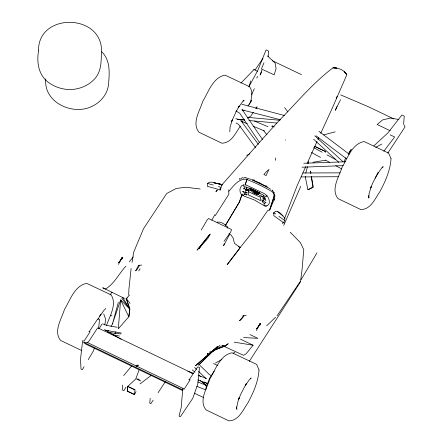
<?xml version="1.0" encoding="UTF-8"?>
<svg xmlns="http://www.w3.org/2000/svg" width="443" height="443" viewBox="0 0 443 443"><rect width="100%" height="100%" fill="white"/><g stroke="black" fill="none" stroke-linecap="round" stroke-linejoin="round"><path stroke-width="0.66" d="M248.146 190.041L248.141 190.75L248.457 190.274M128.703 294.977L128.93 288.997L131.111 268.502M45.801 78.871C43.198 102.505 73.184 116.182 92.432 106.148C101.043 101.968 107.721 93.75 108.546 84.032C109.526 72.995 110.457 60.32 101.818 51.842M275.491 160.327L275.618 157.963M284.744 220.487L284.877 218.344C282.54 215.464 279.738 211.544 275.823 211.189L273.231 213.183L273.541 213.293M205.951 389.502L206.15 386.772L209.932 377.691L214.229 371.129M274.245 200.275L274.466 197.312L273.846 194.211L272.412 191.863C263.978 186.902 255.057 182.621 245.909 179.149C238.262 178.978 233.45 186.032 228.981 191.166M403.634 123.968L404.243 116.127L401.917 114.997L387.891 132.944L373.853 145.863M139.058 369.999L135.746 378.998L127.722 386.412L127.296 391.086L134.528 394.541L136.062 391.584M344.554 162L344.737 159.956L345.889 157.758M268.17 56.604L268.685 51.139L266.071 49.915L257.76 70.465L249.099 86.418M127.722 386.412L127.263 391.191L134.528 394.541L134.965 389.812L127.722 386.412L134.96 389.873M245.987 190.529L246.158 188.751L248.401 189.826M246.037 190.457L246.208 188.679L248.451 189.754M257.477 192.268L257.389 193.142L254.06 191.542L254.144 190.673L263.17 194.953L264.382 196.022M264.36 199.344L264.532 197.567L261.73 196.221M264.41 199.267L264.582 197.489L261.774 196.144M98.595 328.772L99.537 319.425L98.424 318.888L97.731 318.966L89.386 331.408M150.21 398.351L149.734 403.08L150.869 403.634L153.14 400.195M122.672 385.078L122.179 389.812L123.874 390.671L125.989 387.16M128.852 316.767L129.821 309.087L126.299 298.499L130.032 303.372M125.939 266.127C119.012 273.553 114.372 283.78 105.478 289.058L102.787 287.784L122.75 297.574L129.821 309.087L120.623 299.911L118.325 328.778L128.83 316.751L129.821 309.087L126.283 298.676L129.478 295.06M236.712 407.543L237.98 401.441L239.342 397.565L238.666 399.215L240.92 393.871L246.325 383.605L245.245 385.532L249.437 379.662L251.214 377.973L250.373 378.416M132.058 262.417L133.642 252.277L143.521 228.71L166.706 193.486L176.214 188.474L185.617 187.228L200.203 188.984M271.963 126.859L272.107 125.967L274.106 126.825M325.35 152.47L325.633 151.545L314.458 146.184M122.406 257.101L121.903 259.077L122.058 257.427L118.419 264.393M260.334 323.263L259.831 325.24L259.986 323.589L256.347 330.556M305.764 173.169L307.475 166.673M308.328 163.428L308.837 161.479M118.336 302.386L112.461 323.866L120.623 299.911L128.83 316.751M224.18 243.8L223.621 245.738L229.468 234.618L229.158 233.378M248.96 86.817L250.716 80.919M250.406 102.04C251.978 97 253.042 91.219 249.553 86.695L225.044 75.133C212.873 77.442 208.526 91.945 202.794 101.303C199.893 110.778 191.52 123.038 198.973 132.224L221.827 143.189C231.467 143.15 235.576 132.933 240.316 126.111M94.287 348.148L93.512 350.706L88.273 359.616M265.163 196.16L264.98 196.742L266.26 196.842L266.847 195.823L264.609 193.713L245.931 184.925M269.577 210.375L274.427 195.352M242.133 194.311L239.441 201.958L225.299 225.648M243.838 189.067L244.265 187.754M245.117 185.13L247.033 179.232M269.643 209.783L274.367 195.374M242.039 194.15L239.441 201.958L225.321 225.531M245.062 185.036L247.006 179.177M104.504 324.963L105.163 322.997L105.545 319.021L103.728 313.921M220.127 190.34L221.345 186.835L221.306 184.438L213.936 182.821L220.514 184.133C216.162 184.21 210.901 179.814 207.191 183.718M260.08 75.088L261.913 70M336.353 98.252L337.079 96.336M282.556 223.726L283.049 222.447M284.517 218.609L297.264 185.362L305.748 166.546M260.501 74.463L261.486 71.927M263.95 62.834L261.464 68.981L274.178 74.856L276.061 68.571L275.081 62.917L267.445 55.923M274.394 198.979L269.82 209.661L267.644 210.597L254.924 229.175L240.505 247.1L227.165 264.648L239.724 248.44M138.57 265.357L135.608 270.894L136.826 269.82L138.498 267.284L139.323 265.722L138.57 265.357L141.682 265.052M283.741 225.415L300.703 186.414M307.165 163.412L317.066 141.467M317.913 139.584L318.761 137.701M337.012 106.547L335.301 110.318L340.551 99.681M106.475 325.611C109.631 316.141 117.162 304.651 111.199 294.916L86.69 283.354C74.513 285.663 70.171 300.166 64.44 309.524C61.538 319.004 53.166 331.259 60.619 340.445L81.623 350.524M320.743 133.315L332.455 107.749L346.393 75.764L346.548 74.358L344.2 71.522L346.548 74.358C343.807 69.684 338.159 67.718 332.959 67.845C312.924 82.952 296.888 102.543 279.356 120.352C259.659 141.76 240.676 163.799 221.312 185.501M269.034 169.204L266.082 175.566L263.873 174.481L267.949 170.09M242.482 317.16L243.224 315.56L246.242 315.505M251.441 94.902L254.371 88.672M375.542 177.294L375.099 178.086L378.333 172.338L372.934 182.605L370.675 187.948L371.35 186.298L369.097 193.574L368.886 198.11L368.493 195.49M242.232 122.65L242.836 121.498M249.32 104.482L251.546 100.434L247.975 105.955M211.832 220.16L214.855 214.717L215.337 215.514L228.854 194.261L228.704 189.809M114.947 333.546L115.944 331.768M97.997 319.364L100.926 314.165L99.847 316.092L104.039 310.222L105.816 308.533M101.896 324.226L99.082 328.728M210.342 234.059L207.966 238.234L198.746 248.767L200.236 247.388M348.453 154.158L351.161 149.446L348.348 153.876M201.26 230.044L207.047 220.11L208.57 218.515L231.501 229.518L230.753 231.96L224.075 241.241M84.087 366.749L82.337 369.722L81.008 369.085L80.521 359.162L82.653 340.612L83.982 341.248L90.079 331.851L88.838 331.253M301.013 279.793L316.972 252.848M249.271 361.394L300.52 281.77M107.632 331.558L108.374 330.412M110.983 326.413L112.843 323.562M260.861 196.681C262.328 195.662 259.404 194.078 259.432 195.961M263.812 200.43L263.496 200.912L263.33 199.239L263.646 198.757L262.411 197.799M267.118 205.308L266.802 205.785L264.532 205.912L254.127 199.848L244.176 196.171L242.631 195.086M387.83 153.068L405.052 126.825L403.789 124.583M377.253 174.265L381.451 168.395L383.228 166.706L381.96 167.371M189.078 379.978L197.683 366.909L199.488 367.369L197.794 384.075L192.771 398.318L180.362 416.741L179.033 416.104L181.209 407.444L182.787 388.622L184.111 389.264L190.119 379.817L188.879 379.225M158.057 392.742L165.25 381.849M255.074 69.977L263.004 58.243M253.424 112.24L250.838 116.06L247.493 118.137M256.01 108.419L257.117 106.785L255.904 108.419M277.036 315.842L300.592 281.045L302.043 269.804L303.787 249.669L300.354 242.598L290.254 232.182M110.047 294.972L112.007 292.12M242.133 317.664L239.508 320.732L241.003 319.674L242.969 317.354L243.977 315.92L243.224 315.56M138.659 270.983L140.209 268.774M256.63 78.012L257.809 76.417M240.455 339.161L253.119 345.235L246.109 353.824L243.523 355.292L222.375 345.595L211.643 352.096L215.016 349.809L219.922 345.357M383.826 151.24L394.503 137.203L394.491 136.87L390.139 134.86M228.223 343.635L225.144 346.088L215.016 349.809L217.624 346.437L195.496 365.741L217.624 346.437L198.514 365.148L215.287 348.896M129.373 261.813L133.238 256.968M209.628 234.535L197.085 250.151L209.788 234.463M123.658 375.614L131.604 366.04M217.258 190.064L215.907 191.586L217.336 190.147M87.288 342.926L89.181 340.911L95.694 330.816L97.643 327.981L98.053 327.975L193.27 373.648M265.883 202.252L264.316 203.57L264 204.793L264.704 205.89L266.398 206.372M240.986 83.107L254.016 69.485L257.416 71.301M136.998 365.962L137.961 364.993L135.968 366.123M221.849 185.418L222.818 184.454M136.898 366.621L138.343 365.176L136.35 366.306M266.697 325.771L275.557 317.26M267.456 205.558L269.067 203.891C270.053 200.834 268.497 197.644 266.752 195.18M262.345 200.463L261.636 200.125L262.046 199.621M227.962 343.895L224.512 346.343L222.375 345.595M245.079 186.525L244.542 186.94L243.401 185.877L244.132 184.925M140.049 383.904L150.941 375.586M209.439 352.213L210.569 351.454M242.986 110.733L244.054 110.063M233.173 353.281L234.917 352.224M125.685 298.942L127.307 297.989M215.442 363.016L221.96 359.483M375.708 147.331L381.772 144.064M305.216 176.425L307.891 189.648L312.836 187.035L311.291 176.502M242.908 100.976L244.171 100.312L242.393 102.001L238.201 107.87L239.281 105.943L236.047 111.691L236.484 110.9L231.623 121.554L232.298 119.903L230.039 127.174L229.834 131.715M246.718 155.321L249.819 153.871M262.738 201.022L262.129 201.283L262.444 200.801L262.4 201.897L264.571 203.813M215.016 349.809L225.16 345.917L223.15 346.022M243.628 184.781C239.536 185.739 238.965 191.298 241.202 194.283M244.132 188.17L245.034 187.832M323.656 134.893L335.185 131.853M244.386 119.228L241.075 119.892L235.77 118.685M312.935 162.271L325.428 160.255M242.327 195.158L243.622 195.014L244.614 194.117L243.556 191.531M217.125 222.131C221.207 221.345 224.978 224.407 227.602 227.159M258.103 193.358L258.834 193.309M258.047 193.918L258.784 193.868M257.998 194.471L258.729 194.427M256.281 194.649L257.012 194.604M302.065 167.216L343.07 165.627M303.815 163.273L345.302 161.773M301.207 176.929L338.48 176.713M302.901 172.969L340.108 172.848M248.08 190.645L246.164 190.374L245.394 192.223L245.732 193.657L246.801 195.047L247.111 194.566L246.74 194.865L244.392 194.139M242.171 191.487L245.433 192.362M243.683 337.555L257.904 338.358L249.93 334.565M254.177 179.897L252.111 179.764L259.786 182.931L267.151 186.979L265.905 185.462M248.429 117.439L279.948 120.274M237.215 119.472L244.752 120.147M248.861 120.518L276.958 123.043M107.987 332.4L120.878 333.933M285.353 139.966L285.724 140.016M234.175 342.146L253.119 345.235M398.838 119.505L390.427 118.043L382.564 119.931L377.137 124.522L390.261 130.763M117.19 327.266L107.239 325.527L102.543 323.833M105.085 330.168L121.382 333.081M112.085 334.543L119.516 336.065M263.624 198.547L265.59 198.957M246.048 186.852L254.847 190.961M284.34 115.479L241.878 104.271M241.978 109.853L280.413 119.743M182.887 390.704L85.798 344.133L83.782 342.395L85.759 342.954L86.839 342.251L183.302 388.522M213.343 185.074L207.634 183.457L207.33 186.276L220.016 189.831L220.321 187.051L218.416 186.509M251.535 179.509L246.391 177.975L245.439 177.333L243.362 178.147L242.382 177.599L240.399 179.11L239.419 178.667L239.624 179.343M207.723 383.66L197.844 379.9M205.591 389.807L196.797 386.374M187.832 371.217L193.63 373.488M198.137 375.254L206.516 378.532M197.833 382.004L206.139 385.321M254.537 121.1L267.888 126.687M240.898 121.1L247.255 123.758M252.981 126.155L264.421 130.945M263.236 195.662L263.945 195.961M252.499 180.118L266.924 187.018M340.689 94.896L368.576 106.841L393.777 118.907M122.75 297.574L124.511 298.394M194.283 393.168L203.381 397.482M272.428 60.774L301.511 74.673M272.107 125.967L273.968 126.859M314.94 146.511L325.489 151.572M307.891 189.648L308.289 189.842L313.301 187.262L311.451 176.574M190.102 372.319L191.969 373.216M204.206 381.993L207.324 383.483M83.782 342.395L182.732 389.862M213.526 363.531L217.834 365.597M110.744 315.289L111.996 315.887M238.417 246.685L240.134 247.521M245.893 187.3L246.596 187.682M313.655 147.602L322.161 152.231M327.023 154.878L335.528 159.508M311.429 152.453L320.544 157.415M325.406 160.061L329.658 162.376M335.733 165.688L341.808 168.993M104.454 329.575L121.144 339.188M236.612 111.331L239.724 113.22L259.349 142.275M236.047 122.888L238.644 124.466L255.578 147.696M259.127 182.987L260.085 183.579M211.366 375.758L209.301 374.485L199.893 365.364M266.575 186.719L270.601 189.25M263.386 200.972L265.955 202.894M272.899 190.689L271.958 190.058L274.328 192.998L273.364 192.467L274.992 195.706L274.029 195.274L274.981 196.371M240.189 247.432L234.48 243.406L233.151 238.112L231.113 235.067L229.147 233.599M275.635 213.975L274.007 212.801L273.768 215.619L284.068 223.084L284.301 220.237L278.885 216.322M318.905 131.305L349.211 154.197M316.075 135.824L346.382 158.721M249.171 189.477C250.406 190.108 248.722 191.697 248.052 190.457M282.363 215.459L282.939 215.918L277.534 211.577M192.251 369.944L194.948 372.098M198.719 375.116L200.873 376.838M200.175 380.526L206.637 385.698M243.794 188.148L246.286 190.23M314.846 135.879L343.137 161.828M313.578 139.174L338.834 162.343M194.588 367.485L196.57 369.407M198.547 371.323L205.973 378.527M250.854 190.069L251.513 190.778M250.804 190.628L251.463 191.337M252.432 192.412L253.091 193.12M254.382 193.347L255.024 194.045M202.872 382.226L205.63 385.288M263.663 130.641L267.018 134.882M284.622 107.599L287.906 111.968M121.792 298.283L129.821 309.087M240.942 120.623L258.335 144.324M242.028 109.382L262.489 139.467M264.776 198.071L265.872 200.845M227.409 226.894L227.752 228.162M229.28 233.882L229.468 234.618M236.59 407.903L236.878 409.376L236.484 406.757M310.87 173.235L310.521 171.231L310.809 173.207M254.016 69.485L254.038 69.778M207.712 353.442L207.712 354.76L209.976 353.248L207.712 354.76L207.734 353.453M38.547 50.79C36.586 62.048 38.375 74.695 47.977 82.066C54.201 86.839 61.815 89.342 69.629 89.586C79.768 89.475 89.907 85.228 96.164 77.071C101.663 69.557 101.131 59.977 101.508 51.15C102.111 13.273 37.694 12.332 38.547 50.79M259.005 369.894C258.335 381.495 253.429 392.459 248.063 402.609C243.069 409.703 238.987 420.717 228.87 420.85L206.017 409.886C198.564 400.699 206.936 388.439 209.838 378.964C215.569 369.606 219.916 355.103 232.088 352.794L256.597 364.356L259.005 369.894M391.014 158.627C390.344 170.228 385.438 181.198 380.072 191.343C375.077 198.442 370.996 209.45 360.884 209.583L338.026 198.619C330.572 189.432 338.945 177.178 341.846 167.698C347.583 158.339 351.925 143.837 364.096 141.527L388.611 153.09L391.014 158.627M255.212 190.64L255.185 191.044L255.96 191.42L255.993 191.011L255.212 190.64M256.475 191.243L256.447 191.653L257.222 192.024L257.25 191.62L256.475 191.243M257.765 191.863L257.737 192.273L258.513 192.644L258.546 192.24L257.765 191.863M259.083 192.495L259.055 192.904L259.831 193.275L259.864 192.871L259.083 192.495M248.373 191.658L248.307 194.876L260.567 200.579L260.634 197.362L248.373 191.658M250.799 190.158L250.76 190.534L251.458 190.872L251.491 190.49L250.799 190.158M250.91 189.51L250.876 189.886L251.569 190.219L251.607 189.842L250.91 189.51M252.161 189.72L252.028 191.077L253.656 191.852L253.789 190.501L252.161 189.72M253.983 192.34L253.922 192.976L257.256 194.571L257.317 193.934L253.983 192.34M254.055 191.625L253.994 192.256L257.322 193.851L257.383 193.226L254.055 191.625M258.025 193.624L257.992 194.006L258.684 194.339L258.723 193.956L258.025 193.624M249.935 188.087L249.885 188.524L250.66 188.901L250.716 188.458L249.935 188.087M251.253 188.718L251.203 189.155L251.978 189.532L252.028 189.089L251.253 188.718M252.543 189.338L252.493 189.776L253.269 190.152L253.324 189.709L252.543 189.338M253.806 189.942L253.756 190.385L254.531 190.756L254.581 190.313L253.806 189.942M246.397 192.688C247.443 194.289 247.349 191.215 246.397 192.688M122.329 257.566L119.831 261.669L118.574 262.738L122.329 257.566M260.218 323.711L257.721 327.814L256.503 328.9L260.218 323.711M333.407 67.718L332.959 67.845L336.874 68.1L333.407 67.718M138.642 379.175L136.427 378.964L140.625 380.974L138.642 379.175"/></g></svg>
